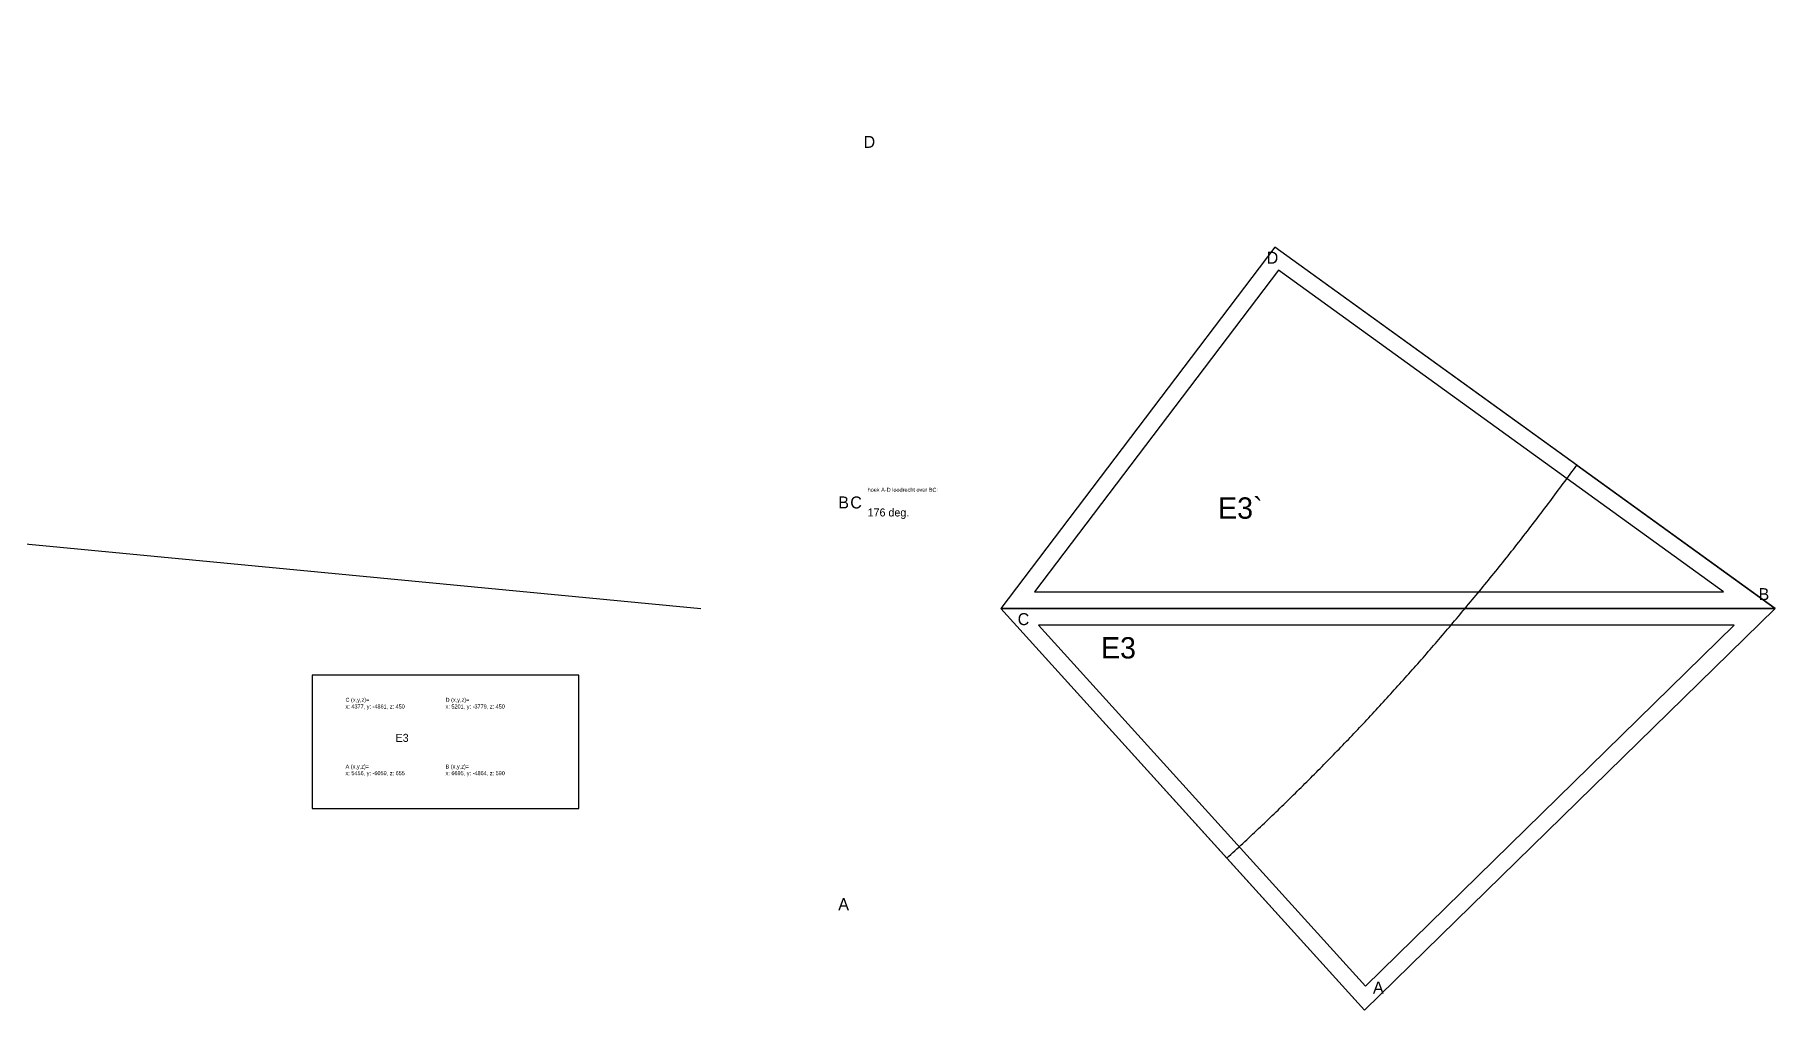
# Model space of a CAD drawing. Extents: x -8646 to 178477, y -34077 to 43180.
# Drawn here: x 172530 to 177749, y -22347 to -19421 of the extents above; entities that cross this region are included whole.
import ezdxf

# ---------------------------------------------------------------- set-up
doc = ezdxf.new("R2010")
doc.units = 0
doc.header["$MEASUREMENT"] = 0
for name, color, linetype in [('08-connection.roosters', 7, 'CONTINUOUS'), ('08-text.roosters', 7, 'CONTINUOUS'), ('81_roosters.GEVULD', 7, 'CONTINUOUS'), ('81_roosters.offsets', 1, 'CONTINUOUS'), ('81_ROOSTERS_PLINE', 5, 'CONTINUOUS')]:
    doc.layers.add(name, color=color, linetype=linetype)

msp = doc.modelspace()

# ---------------------------------------------------------------- linework, layer by layer
at = {"layer": '08-connection.roosters'}
msp.add_line((5328.6, -4919.1, 552.4), (174527.4, -21141.9), dxfattribs=at)
at = {"layer": '08-text.roosters'}
msp.add_lwpolyline([(173361.6, -21741.9), (174161.6, -21741.9), (174161.6, -21341.9), (173361.6, -21341.9)], close=True, dxfattribs=at)
at = {"layer": '81_roosters.GEVULD', "extrusion": (-3.66657e-07, -5.07328e-07, 1)}
msp.add_lwpolyline([(176819, -21142), (176824.4, -21135.4), (176829.9, -21128.9), (176835.4, -21122.4), (176840.8, -21115.8), (176846.3, -21109.3), (176851.7, -21102.7), (176857.1, -21096.1), (176862.6, -21089.5), (176868, -21083), (176873.4, -21076.4), (176878.8, -21069.8), (176884.2, -21063.2), (176889.6, -21056.6), (176894.9, -21050), (176900.3, -21043.4), (176905.7, -21036.7), (176911, -21030.1), (176916.4, -21023.5), (176921.7, -21016.8), (176927, -21010.2), (176932.4, -21003.5), (176937.7, -20996.9), (176943, -20990.2), (176948.3, -20983.5), (176953.6, -20976.9), (176958.9, -20970.2), (176964.2, -20963.5), (176969.4, -20956.8), (176974.7, -20950.1), (176980, -20943.4), (176985.2, -20936.7), (176990.4, -20929.9), (176995.7, -20923.2), (177000.9, -20916.5), (177006.1, -20909.8), (177011.3, -20903), (177016.5, -20896.3), (177021.7, -20889.5), (177026.9, -20882.7), (177032.1, -20876), (177037.3, -20869.2), (177042.4, -20862.4), (177047.6, -20855.6), (177052.7, -20848.9), (177057.9, -20842.1), (177063, -20835.3), (177068.2, -20828.5), (177073.3, -20821.6), (177078.4, -20814.8), (177083.5, -20808), (177088.6, -20801.2), (177093.7, -20794.3), (177098.8, -20787.5), (177103.8, -20780.6), (177108.9, -20773.8), (177113.9, -20766.9), (177119, -20760.1), (177124, -20753.2), (177129.1, -20746.3), (177134.1, -20739.4), (177139.1, -20732.5), (177144.1, -20725.7), (177149.1, -20718.8), (177154.1, -20711.9), (176249, -20057.7), (175427.4, -21141.9), (176819, -21142)], dxfattribs=at)
at = {"layer": '81_roosters.GEVULD', "extrusion": (-2.22913e-06, -2.01763e-06, -1)}
msp.add_lwpolyline([(-176104.9, -21890.4), (-176110.9, -21885), (-176116.8, -21879.5), (-176122.8, -21874), (-176128.7, -21868.5), (-176134.7, -21863.1), (-176140.6, -21857.6), (-176146.6, -21852.1), (-176152.5, -21846.6), (-176158.4, -21841.1), (-176164.3, -21835.6), (-176170.2, -21830), (-176176.1, -21824.5), (-176182, -21819), (-176187.9, -21813.4), (-176193.8, -21807.9), (-176199.7, -21802.3), (-176205.6, -21796.8), (-176211.5, -21791.2), (-176217.3, -21785.7), (-176223.2, -21780.1), (-176229, -21774.5), (-176234.9, -21768.9), (-176240.7, -21763.3), (-176246.5, -21757.7), (-176252.4, -21752.1), (-176258.2, -21746.5), (-176264, -21740.9), (-176269.8, -21735.2), (-176275.6, -21729.6), (-176281.4, -21724), (-176287.2, -21718.3), (-176293, -21712.7), (-176298.8, -21707), (-176304.5, -21701.3), (-176310.3, -21695.7), (-176316.1, -21690), (-176321.8, -21684.3), (-176327.6, -21678.6), (-176333.3, -21672.9), (-176339.1, -21667.2), (-176344.8, -21661.5), (-176350.5, -21655.8), (-176356.2, -21650.1), (-176361.9, -21644.3), (-176367.6, -21638.6), (-176373.3, -21632.9), (-176379, -21627.1), (-176384.7, -21621.4), (-176390.4, -21615.6), (-176396.1, -21609.9), (-176401.7, -21604.1), (-176407.4, -21598.3), (-176413.1, -21592.5), (-176418.7, -21586.7), (-176424.3, -21580.9), (-176430, -21575.1), (-176435.6, -21569.3), (-176441.2, -21563.5), (-176446.9, -21557.7), (-176452.5, -21551.9), (-176458.1, -21546), (-176463.7, -21540.2), (-176469.3, -21534.4), (-176474.9, -21528.5), (-176480.4, -21522.7), (-176486, -21516.8), (-176491.6, -21510.9), (-176497.1, -21505.1), (-176502.7, -21499.2), (-176508.2, -21493.3), (-176513.8, -21487.4), (-176519.3, -21481.5), (-176524.8, -21475.6), (-176530.4, -21469.7), (-176535.9, -21463.8), (-176541.4, -21457.9), (-176546.9, -21451.9), (-176552.4, -21446), (-176557.9, -21440.1), (-176563.4, -21434.1), (-176568.8, -21428.2), (-176574.3, -21422.2), (-176579.8, -21416.3), (-176585.2, -21410.3), (-176590.7, -21404.3), (-176596.1, -21398.3), (-176601.6, -21392.3), (-176607, -21386.4), (-176612.4, -21380.4), (-176617.9, -21374.4), (-176623.3, -21368.3), (-176628.7, -21362.3), (-176634.1, -21356.3), (-176639.5, -21350.3), (-176644.9, -21344.2), (-176650.2, -21338.2), (-176655.6, -21332.2), (-176661, -21326.1), (-176666.3, -21320.1), (-176671.7, -21314), (-176677.1, -21307.9), (-176682.4, -21301.9), (-176687.7, -21295.8), (-176693.1, -21289.7), (-176698.4, -21283.6), (-176703.7, -21277.5), (-176709, -21271.4), (-176714.3, -21265.3), (-176719.6, -21259.2), (-176724.9, -21253.1), (-176730.2, -21246.9), (-176735.5, -21240.8), (-176740.7, -21234.7), (-176746, -21228.5), (-176751.2, -21222.4), (-176756.5, -21216.2), (-176761.7, -21210.1), (-176767, -21203.9), (-176772.2, -21197.7), (-176777.4, -21191.6), (-176782.6, -21185.4), (-176787.9, -21179.2), (-176793.1, -21173), (-176798.3, -21166.8), (-176803.4, -21160.6), (-176808.6, -21154.4), (-176813.8, -21148.2), (-176819, -21142), (-175427.4, -21141.9), (-176104.9, -21890.4)], dxfattribs=at)
at = {"layer": '81_roosters.offsets', "elevation": 0, "flags": 128}
for points in [[(176249, -20057.7), (175427.4, -21141.9), (177749.3, -21142)], [(176259.3, -20126.9), (175528, -21091.9), (177594.7, -21092)], [(177749.3, -21142), (175427.4, -21141.9), (176518, -22346.8)], [(177626.7, -21192), (175540.1, -21191.9), (176520.2, -22274.7)]]:
    msp.add_lwpolyline(points, close=True, dxfattribs=at)
at = {"layer": '81_ROOSTERS_PLINE', "extrusion": (0.997547, -0.069993, 3.66657e-07)}
for points in [[(-8547.1, -1391.6), (-8540.6, -1397.1), (-8534, -1402.6), (-8527.5, -1408), (-8520.9, -1413.5), (-8514.4, -1418.9), (-8507.8, -1424.4), (-8501.2, -1429.8), (-8494.7, -1435.2), (-8488.1, -1440.6), (-8481.5, -1446), (-8474.9, -1451.4), (-8468.3, -1456.8), (-8461.7, -1462.2), (-8455.1, -1467.6), (-8448.5, -1473), (-8441.9, -1478.3), (-8435.2, -1483.7), (-8428.6, -1489), (-8421.9, -1494.4), (-8415.3, -1499.7), (-8408.6, -1505), (-8402, -1510.3), (-8395.3, -1515.7), (-8388.7, -1521), (-8382, -1526.3), (-8375.3, -1531.5), (-8368.6, -1536.8), (-8361.9, -1542.1), (-8355.2, -1547.4), (-8348.5, -1552.6), (-8341.8, -1557.9), (-8335.1, -1563.1), (-8328.3, -1568.3), (-8321.6, -1573.6), (-8314.9, -1578.8), (-8308.1, -1584), (-8301.4, -1589.2), (-8294.6, -1594.4), (-8287.9, -1599.6), (-8281.1, -1604.8), (-8274.3, -1609.9), (-8267.6, -1615.1), (-8260.8, -1620.3), (-8254, -1625.4), (-8247.2, -1630.5), (-8240.4, -1635.7), (-8233.6, -1640.8), (-8226.8, -1645.9), (-8219.9, -1651), (-8213.1, -1656.1), (-8206.3, -1661.2), (-8199.5, -1666.3), (-8192.6, -1671.4), (-8185.8, -1676.5), (-8178.9, -1681.5), (-8172, -1686.6), (-8165.2, -1691.7), (-8158.3, -1696.7), (-8151.4, -1701.7), (-8144.6, -1706.8), (-8137.7, -1711.8), (-8130.8, -1716.8), (-8123.9, -1721.8), (-8117, -1726.8), (-7462.8, -821.7), (-8547, -0.1), (-8547.1, -1391.6)], [(-8117, -1726.8), (-8547.1, -2322), (-8547.1, -1391.6), (-8540.6, -1397.1), (-8534, -1402.6), (-8527.5, -1408), (-8520.9, -1413.5), (-8514.4, -1418.9), (-8507.8, -1424.4), (-8501.2, -1429.8), (-8494.7, -1435.2), (-8488.1, -1440.6), (-8481.5, -1446), (-8474.9, -1451.4), (-8468.3, -1456.8), (-8461.7, -1462.2), (-8455.1, -1467.6), (-8448.5, -1473), (-8441.9, -1478.3), (-8435.2, -1483.7), (-8428.6, -1489), (-8421.9, -1494.4), (-8415.3, -1499.7), (-8408.6, -1505), (-8402, -1510.3), (-8395.3, -1515.7), (-8388.7, -1521), (-8382, -1526.3), (-8375.3, -1531.5), (-8368.6, -1536.8), (-8361.9, -1542.1), (-8355.2, -1547.4), (-8348.5, -1552.6), (-8341.8, -1557.9), (-8335.1, -1563.1), (-8328.3, -1568.3), (-8321.6, -1573.6), (-8314.9, -1578.8), (-8308.1, -1584), (-8301.4, -1589.2), (-8294.6, -1594.4), (-8287.9, -1599.6), (-8281.1, -1604.8), (-8274.3, -1609.9), (-8267.6, -1615.1), (-8260.8, -1620.3), (-8254, -1625.4), (-8247.2, -1630.5), (-8240.4, -1635.7), (-8233.6, -1640.8), (-8226.8, -1645.9), (-8219.9, -1651), (-8213.1, -1656.1), (-8206.3, -1661.2), (-8199.5, -1666.3), (-8192.6, -1671.4), (-8185.8, -1676.5), (-8178.9, -1681.5), (-8172, -1686.6), (-8165.2, -1691.7), (-8158.3, -1696.7), (-8151.4, -1701.7), (-8144.6, -1706.8), (-8137.7, -1711.8), (-8130.8, -1716.8), (-8123.9, -1721.8), (-8117, -1726.8)]]:
    msp.add_lwpolyline(points, dxfattribs=at)
at = {"layer": '81_ROOSTERS_PLINE', "extrusion": (-3.66657e-07, -5.07328e-07, 1)}
msp.add_lwpolyline([(177154.1, -20711.9), (177749.3, -21142), (176819, -21142), (176824.4, -21135.4), (176829.9, -21128.9), (176835.4, -21122.4), (176840.8, -21115.8), (176846.3, -21109.3), (176851.7, -21102.7), (176857.1, -21096.1), (176862.6, -21089.5), (176868, -21083), (176873.4, -21076.4), (176878.8, -21069.8), (176884.2, -21063.2), (176889.6, -21056.6), (176894.9, -21050), (176900.3, -21043.4), (176905.7, -21036.7), (176911, -21030.1), (176916.4, -21023.5), (176921.7, -21016.8), (176927, -21010.2), (176932.4, -21003.5), (176937.7, -20996.9), (176943, -20990.2), (176948.3, -20983.5), (176953.6, -20976.9), (176958.9, -20970.2), (176964.2, -20963.5), (176969.4, -20956.8), (176974.7, -20950.1), (176980, -20943.4), (176985.2, -20936.7), (176990.4, -20929.9), (176995.7, -20923.2), (177000.9, -20916.5), (177006.1, -20909.8), (177011.3, -20903), (177016.5, -20896.3), (177021.7, -20889.5), (177026.9, -20882.7), (177032.1, -20876), (177037.3, -20869.2), (177042.4, -20862.4), (177047.6, -20855.6), (177052.7, -20848.9), (177057.9, -20842.1), (177063, -20835.3), (177068.2, -20828.5), (177073.3, -20821.6), (177078.4, -20814.8), (177083.5, -20808), (177088.6, -20801.2), (177093.7, -20794.3), (177098.8, -20787.5), (177103.8, -20780.6), (177108.9, -20773.8), (177113.9, -20766.9), (177119, -20760.1), (177124, -20753.2), (177129.1, -20746.3), (177134.1, -20739.4), (177139.1, -20732.5), (177144.1, -20725.7), (177149.1, -20718.8), (177154.1, -20711.9)], dxfattribs=at)
at = {"layer": '81_ROOSTERS_PLINE', "extrusion": (-1, -2.01763e-06, 2.22913e-06)}
msp.add_lwpolyline([(21590.8, -677.1), (21585.3, -683.1), (21579.8, -689), (21574.4, -695), (21568.9, -700.9), (21563.4, -706.9), (21557.9, -712.8), (21552.4, -718.8), (21546.9, -724.7), (21541.4, -730.6), (21535.9, -736.5), (21530.4, -742.4), (21524.9, -748.3), (21519.3, -754.2), (21513.8, -760.1), (21508.3, -766), (21502.7, -771.9), (21497.1, -777.8), (21491.6, -783.7), (21486, -789.5), (21480.4, -795.4), (21474.8, -801.2), (21469.3, -807.1), (21463.7, -812.9), (21458.1, -818.7), (21452.4, -824.6), (21446.8, -830.4), (21441.2, -836.2), (21435.6, -842), (21430, -847.8), (21424.3, -853.6), (21418.7, -859.4), (21413, -865.2), (21407.4, -871), (21401.7, -876.7), (21396, -882.5), (21390.3, -888.3), (21384.7, -894), (21379, -899.8), (21373.3, -905.5), (21367.6, -911.3), (21361.9, -917), (21356.1, -922.7), (21350.4, -928.4), (21344.7, -934.1), (21339, -939.8), (21333.2, -945.5), (21327.5, -951.2), (21321.7, -956.9), (21316, -962.6), (21310.2, -968.3), (21304.4, -973.9), (21298.7, -979.6), (21292.9, -985.3), (21287.1, -990.9), (21281.3, -996.5), (21275.5, -1002.2), (21269.7, -1007.8), (21263.9, -1013.4), (21258.1, -1019.1), (21252.2, -1024.7), (21246.4, -1030.3), (21240.6, -1035.9), (21234.7, -1041.5), (21228.9, -1047.1), (21223, -1052.6), (21217.2, -1058.2), (21211.3, -1063.8), (21205.4, -1069.3), (21199.5, -1074.9), (21193.7, -1080.4), (21187.8, -1086), (21181.9, -1091.5), (21176, -1097), (21170.1, -1102.6), (21164.1, -1108.1), (21158.2, -1113.6), (21152.3, -1119.1), (21146.4, -1124.6), (21140.4, -1130.1), (21134.5, -1135.6), (21128.5, -1141), (21122.6, -1146.5), (21116.6, -1152), (21110.6, -1157.4), (21104.7, -1162.9), (21098.7, -1168.3), (21092.7, -1173.8), (21086.7, -1179.2), (21080.7, -1184.6), (21074.7, -1190.1), (21068.7, -1195.5), (21062.7, -1200.9), (21056.7, -1206.3), (21050.6, -1211.7), (21044.6, -1217.1), (21038.6, -1222.4), (21032.5, -1227.8), (21026.5, -1233.2), (21020.4, -1238.6), (21014.4, -1243.9), (21008.3, -1249.3), (21002.2, -1254.6), (20996.1, -1259.9), (20990, -1265.3), (20984, -1270.6), (20977.9, -1275.9), (20971.8, -1281.2), (20965.7, -1286.5), (20959.5, -1291.8), (20953.4, -1297.1), (20947.3, -1302.4), (20941.2, -1307.7), (20935, -1312.9), (20928.9, -1318.2), (20922.7, -1323.4), (20916.6, -1328.7), (20910.4, -1333.9), (20904.3, -1339.2), (20898.1, -1344.4), (20891.9, -1349.6), (20885.7, -1354.8), (20879.6, -1360.1), (20873.4, -1365.3), (20867.2, -1370.5), (20861, -1375.6), (20854.8, -1380.8), (20848.5, -1386), (20842.3, -1391.2), (20842.3, 0.4), (21590.8, -677.1)], dxfattribs=at)
at = {"layer": '81_ROOSTERS_PLINE', "extrusion": (1, 2.01763e-06, -2.22913e-06)}
msp.add_lwpolyline([(-20842.3, -1391.2), (-20842.4, -2321.5), (-22047.2, -1090.2), (-21590.8, -677.1), (-21585.3, -683.1), (-21579.8, -689), (-21574.4, -695), (-21568.9, -700.9), (-21563.4, -706.9), (-21557.9, -712.8), (-21552.4, -718.8), (-21546.9, -724.7), (-21541.4, -730.6), (-21535.9, -736.5), (-21530.4, -742.4), (-21524.9, -748.3), (-21519.3, -754.2), (-21513.8, -760.1), (-21508.3, -766), (-21502.7, -771.9), (-21497.1, -777.8), (-21491.6, -783.7), (-21486, -789.5), (-21480.4, -795.4), (-21474.8, -801.2), (-21469.3, -807.1), (-21463.7, -812.9), (-21458.1, -818.7), (-21452.4, -824.6), (-21446.8, -830.4), (-21441.2, -836.2), (-21435.6, -842), (-21430, -847.8), (-21424.3, -853.6), (-21418.7, -859.4), (-21413, -865.2), (-21407.4, -871), (-21401.7, -876.7), (-21396, -882.5), (-21390.3, -888.3), (-21384.7, -894), (-21379, -899.8), (-21373.3, -905.5), (-21367.6, -911.3), (-21361.9, -917), (-21356.1, -922.7), (-21350.4, -928.4), (-21344.7, -934.1), (-21339, -939.8), (-21333.2, -945.5), (-21327.5, -951.2), (-21321.7, -956.9), (-21316, -962.6), (-21310.2, -968.3), (-21304.4, -973.9), (-21298.7, -979.6), (-21292.9, -985.3), (-21287.1, -990.9), (-21281.3, -996.5), (-21275.5, -1002.2), (-21269.7, -1007.8), (-21263.9, -1013.4), (-21258.1, -1019.1), (-21252.2, -1024.7), (-21246.4, -1030.3), (-21240.6, -1035.9), (-21234.7, -1041.5), (-21228.9, -1047.1), (-21223, -1052.6), (-21217.2, -1058.2), (-21211.3, -1063.8), (-21205.4, -1069.3), (-21199.5, -1074.9), (-21193.7, -1080.4), (-21187.8, -1086), (-21181.9, -1091.5), (-21176, -1097), (-21170.1, -1102.6), (-21164.1, -1108.1), (-21158.2, -1113.6), (-21152.3, -1119.1), (-21146.4, -1124.6), (-21140.4, -1130.1), (-21134.5, -1135.6), (-21128.5, -1141), (-21122.6, -1146.5), (-21116.6, -1152), (-21110.6, -1157.4), (-21104.7, -1162.9), (-21098.7, -1168.3), (-21092.7, -1173.8), (-21086.7, -1179.2), (-21080.7, -1184.6), (-21074.7, -1190.1), (-21068.7, -1195.5), (-21062.7, -1200.9), (-21056.7, -1206.3), (-21050.6, -1211.7), (-21044.6, -1217.1), (-21038.6, -1222.4), (-21032.5, -1227.8), (-21026.5, -1233.2), (-21020.4, -1238.6), (-21014.4, -1243.9), (-21008.3, -1249.3), (-21002.2, -1254.6), (-20996.1, -1259.9), (-20990, -1265.3), (-20984, -1270.6), (-20977.9, -1275.9), (-20971.8, -1281.2), (-20965.7, -1286.5), (-20959.5, -1291.8), (-20953.4, -1297.1), (-20947.3, -1302.4), (-20941.2, -1307.7), (-20935, -1312.9), (-20928.9, -1318.2), (-20922.7, -1323.4), (-20916.6, -1328.7), (-20910.4, -1333.9), (-20904.3, -1339.2), (-20898.1, -1344.4), (-20891.9, -1349.6), (-20885.7, -1354.8), (-20879.6, -1360.1), (-20873.4, -1365.3), (-20867.2, -1370.5), (-20861, -1375.6), (-20854.8, -1380.8), (-20848.5, -1386), (-20842.3, -1391.2)], dxfattribs=at)
at = {"layer": '81_ROOSTERS_PLINE', "extrusion": (2.22913e-06, 2.01763e-06, 1)}
msp.add_lwpolyline([(176819, -21142), (177749.3, -21142), (176518, -22346.8), (176104.9, -21890.4), (176110.9, -21885), (176116.8, -21879.5), (176122.8, -21874), (176128.7, -21868.5), (176134.7, -21863.1), (176140.6, -21857.6), (176146.6, -21852.1), (176152.5, -21846.6), (176158.4, -21841.1), (176164.3, -21835.6), (176170.2, -21830), (176176.1, -21824.5), (176182, -21819), (176187.9, -21813.4), (176193.8, -21807.9), (176199.7, -21802.3), (176205.6, -21796.8), (176211.5, -21791.2), (176217.3, -21785.7), (176223.2, -21780.1), (176229, -21774.5), (176234.9, -21768.9), (176240.7, -21763.3), (176246.5, -21757.7), (176252.4, -21752.1), (176258.2, -21746.5), (176264, -21740.9), (176269.8, -21735.2), (176275.6, -21729.6), (176281.4, -21724), (176287.2, -21718.3), (176293, -21712.7), (176298.8, -21707), (176304.5, -21701.3), (176310.3, -21695.7), (176316.1, -21690), (176321.8, -21684.3), (176327.6, -21678.6), (176333.3, -21672.9), (176339.1, -21667.2), (176344.8, -21661.5), (176350.5, -21655.8), (176356.2, -21650.1), (176361.9, -21644.3), (176367.6, -21638.6), (176373.3, -21632.9), (176379, -21627.1), (176384.7, -21621.4), (176390.4, -21615.6), (176396.1, -21609.9), (176401.7, -21604.1), (176407.4, -21598.3), (176413.1, -21592.5), (176418.7, -21586.7), (176424.3, -21580.9), (176430, -21575.1), (176435.6, -21569.3), (176441.2, -21563.5), (176446.9, -21557.7), (176452.5, -21551.9), (176458.1, -21546), (176463.7, -21540.2), (176469.3, -21534.4), (176474.9, -21528.5), (176480.4, -21522.7), (176486, -21516.8), (176491.6, -21510.9), (176497.1, -21505.1), (176502.7, -21499.2), (176508.2, -21493.3), (176513.8, -21487.4), (176519.3, -21481.5), (176524.8, -21475.6), (176530.4, -21469.7), (176535.9, -21463.8), (176541.4, -21457.9), (176546.9, -21451.9), (176552.4, -21446), (176557.9, -21440.1), (176563.4, -21434.1), (176568.8, -21428.2), (176574.3, -21422.2), (176579.8, -21416.3), (176585.2, -21410.3), (176590.7, -21404.3), (176596.1, -21398.3), (176601.6, -21392.3), (176607, -21386.4), (176612.4, -21380.4), (176617.9, -21374.4), (176623.3, -21368.3), (176628.7, -21362.3), (176634.1, -21356.3), (176639.5, -21350.3), (176644.9, -21344.2), (176650.2, -21338.2), (176655.6, -21332.2), (176661, -21326.1), (176666.3, -21320.1), (176671.7, -21314), (176677.1, -21307.9), (176682.4, -21301.9), (176687.7, -21295.8), (176693.1, -21289.7), (176698.4, -21283.6), (176703.7, -21277.5), (176709, -21271.4), (176714.3, -21265.3), (176719.6, -21259.2), (176724.9, -21253.1), (176730.2, -21246.9), (176735.5, -21240.8), (176740.7, -21234.7), (176746, -21228.5), (176751.2, -21222.4), (176756.5, -21216.2), (176761.7, -21210.1), (176767, -21203.9), (176772.2, -21197.7), (176777.4, -21191.6), (176782.6, -21185.4), (176787.9, -21179.2), (176793.1, -21173), (176798.3, -21166.8), (176803.4, -21160.6), (176808.6, -21154.4), (176813.8, -21148.2), (176819, -21142)], dxfattribs=at)

# ---------------------------------------------------------------- texts
at = {"layer": '08-text.roosters'}
for s, height, p in [('D', 36, (175015.3, -19760.3, -821.7)), ('D', 36, (176224.2, -20107.7)), ('B', 36, (174939.4, -20841.9)), ('C', 36, (174975.4, -20841.9)), ('hoek A-D loodrecht over BC: ', 12, (175027.4, -20791.9)), ('E3`', 64, (176078.6, -20872.7)), ('176 deg.', 24, (175027.4, -20865.9)), ('B', 36, (177699.4, -21116.9)), ('C', 36, (175477.4, -21191.9)), ('E3', 64, (175727.4, -21291.9)), ('x: 4377, y: -4861, z: 450', 12, (173461.6, -21441.9)), ('C (x,y,z)=', 12, (173461.6, -21421.9)), ('x: 5201, y: -3779, z: 450', 12, (173761.6, -21441.9)), ('D (x,y,z)=', 12, (173761.6, -21421.9)), ('E3', 24, (173611.6, -21541.9)), ('A (x,y,z)=', 12, (173461.6, -21621.9)), ('x: 5456, y: -6059, z: 655', 12, (173461.6, -21641.9)), ('x: 6695, y: -4864, z: 590', 12, (173761.6, -21641.9)), ('B (x,y,z)=', 12, (173761.6, -21621.9)), ('A', 36, (174939.4, -22046.8, -1090.6)), ('A', 36, (176543, -22296.8))]:
    msp.add_text(s, height=height, dxfattribs=at).set_placement(p)

doc.saveas('drawing.dxf')
